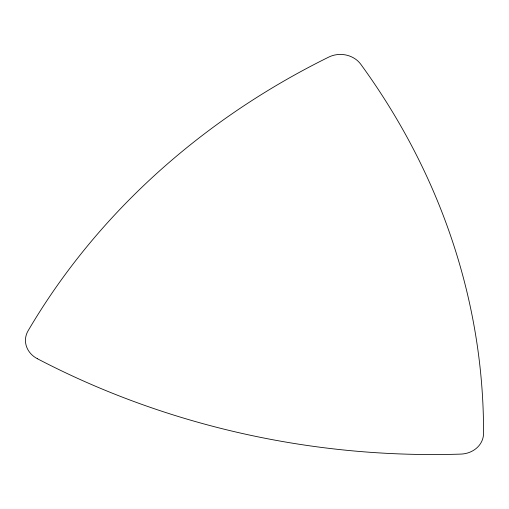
<?xml version="1.0" encoding="UTF-8"?>
<svg xmlns="http://www.w3.org/2000/svg" width="509" height="509" viewBox="0 0 509 509"><rect width="100%" height="100%" fill="white"/><g stroke="black" fill="none" stroke-linecap="round" stroke-linejoin="round"><path stroke-width="0.76" d="M37.361 358.718A767.025 674.075 3 0 0 460.823 454.098A23.929 21.034 3 0 0 483.55 433.413A767.025 674.075 3 0 0 360.792 64.287A23.929 21.034 3 0 0 328.789 57.078A767.025 674.075 3 0 0 28.078 330.818A23.929 21.034 3 0 0 37.361 358.718"/></g></svg>
